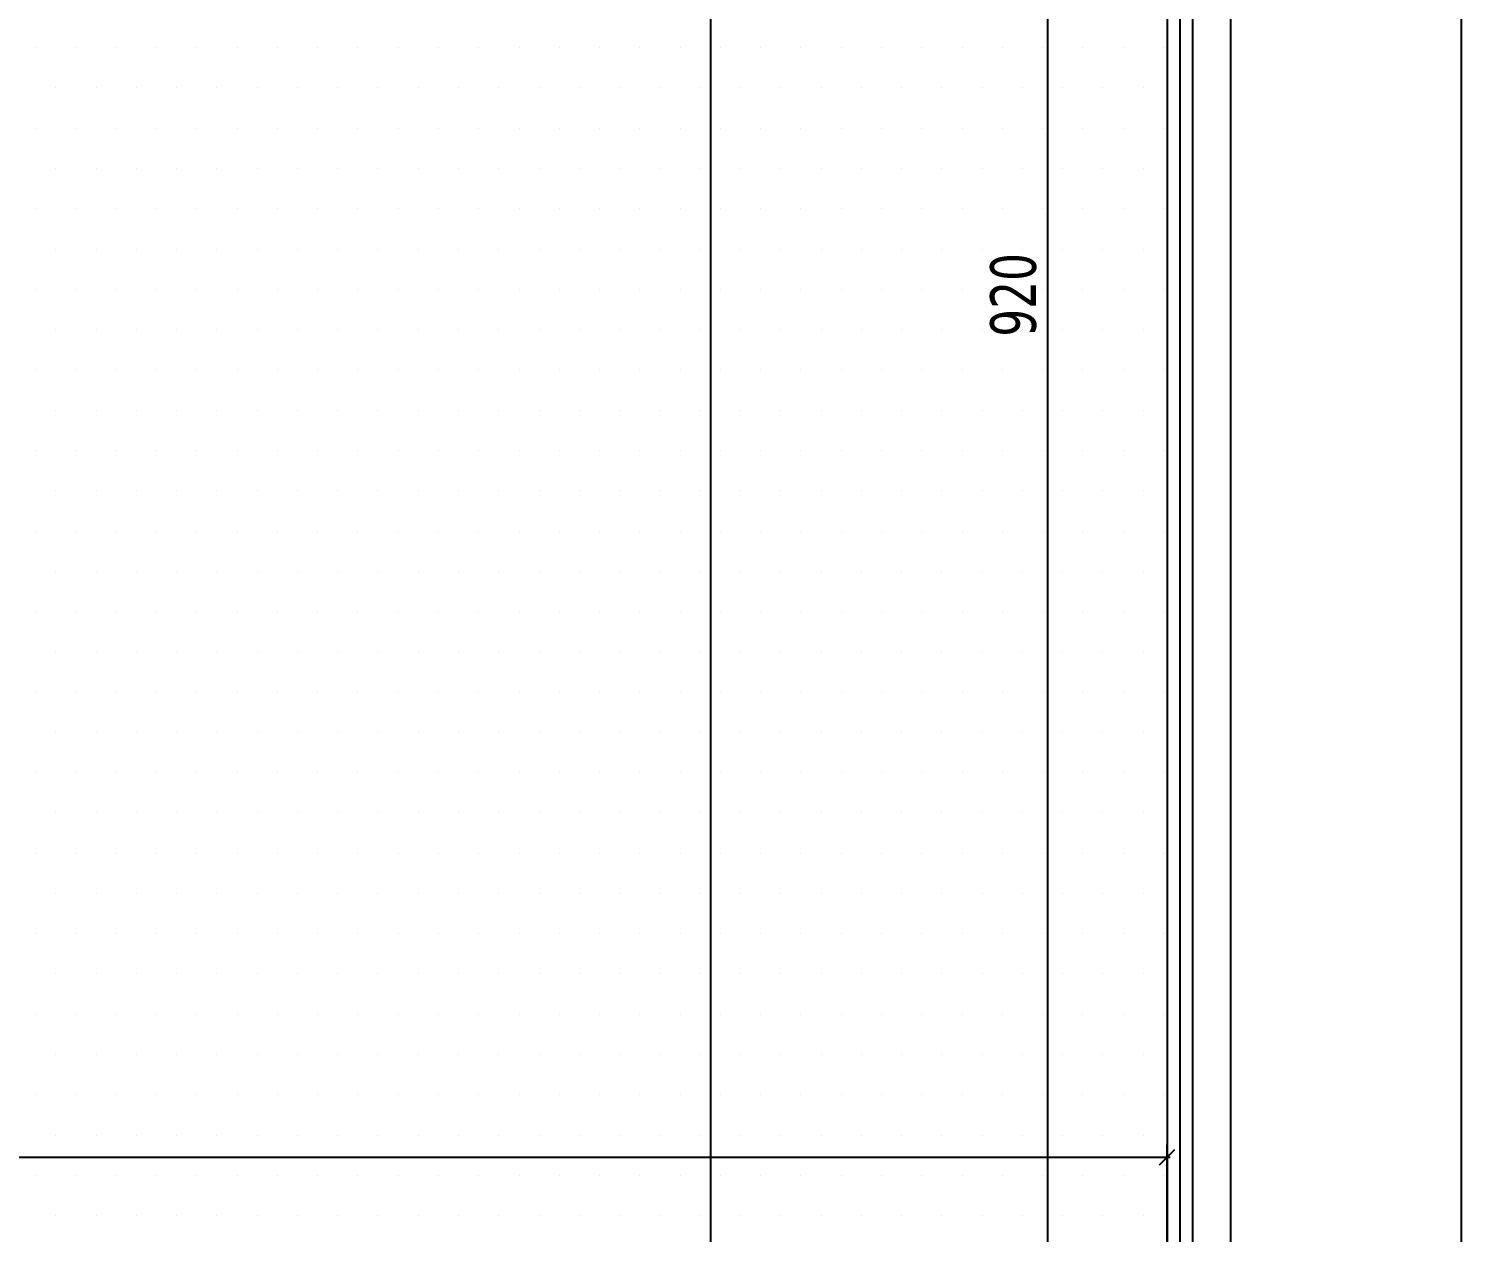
# Model space of a CAD drawing. Header units: millimetres. Extents: x 43168.9 to 43194.6, y -25545.1 to -25543.4.
# Drawn here: x 43175.4511 to 43175.5641, y -25544.4468 to -25544.3519 of the extents above; entities that cross this region are included whole.
import ezdxf

# ---------------------------------------------------------------- set-up
doc = ezdxf.new("R2010")
doc.units = ezdxf.units.MM
doc.header["$LTSCALE"] = 200
doc.linetypes.add('DASHDOT2', pattern=[0.5, 0.25, -0.125, 0, -0.125])
for name, color, linetype in [('aks_sgh', 5, 'DASHDOT2'), ('cam_sgh', 1, 'Continuous'), ('gor-4_sgh', 17, 'Continuous'), ('olcudis_sgh', 185, 'Continuous'), ('olcuic_sgh', 183, 'Continuous'), ('tarama-zemin_sgh', 197, 'Continuous')]:
    doc.layers.add(name, color=color, linetype=linetype)
doc.styles.add('dim', font='VERDANA.TTF', dxfattribs={"width": 0.7})

msp = doc.modelspace()

# ---------------------------------------------------------------- linework, layer by layer
at = {"color": 0, "linetype": 'ByBlock', "lineweight": -2}
msp.add_line((43175.54028, -25544.44149), (43175.54148, -25544.44029), dxfattribs=at)
at = {"layer": 'aks_sgh'}
for p, q in [((43175.50488, -25543.74092), (43175.50488, -25544.60992)), ((43175.54288, -25543.74092), (43175.54288, -25544.60992))]:
    msp.add_line(p, q, dxfattribs=at)
at = {"layer": 'cam_sgh'}
for p, q in [((43175.54088, -25544.28092), (43175.54088, -25544.46492)), ((43175.54188, -25544.34992), (43175.54188, -25544.46492))]:
    msp.add_line(p, q, dxfattribs=at)
at = {"layer": 'gor-4_sgh'}
msp.add_line((43175.54588, -25544.34992), (43175.54588, -25544.46492), dxfattribs=at)
at = {"layer": 'olcudis_sgh'}
for p, q in [((43175.54088, -25544.45289), (43175.54088, -25544.43989)), ((43175.27063, -25544.44089), (43175.54113, -25544.44089))]:
    msp.add_line(p, q, dxfattribs=at)
at = {"layer": 'olcuic_sgh'}
for p, q in [((43175.56407, -25543.87067), (43175.56407, -25544.54617)), ((43175.53144, -25544.28067), (43175.53144, -25544.46517))]:
    msp.add_line(p, q, dxfattribs=at)
at = {"layer": 'tarama-zemin_sgh'}
for p, q in [((43175.45169, -25544.35343), (43175.45169, -25544.35343)), ((43175.45486, -25544.35343), (43175.45486, -25544.35343)), ((43175.45804, -25544.35343), (43175.45804, -25544.35343)), ((43175.46121, -25544.35343), (43175.46121, -25544.35343)), ((43175.46439, -25544.35343), (43175.46439, -25544.35343)), ((43175.46756, -25544.35343), (43175.46756, -25544.35343)), ((43175.47074, -25544.35343), (43175.47074, -25544.35343)), ((43175.47391, -25544.35343), (43175.47391, -25544.35343)), ((43175.47709, -25544.35343), (43175.47709, -25544.35343)), ((43175.48026, -25544.35343), (43175.48026, -25544.35343)), ((43175.48344, -25544.35343), (43175.48344, -25544.35343)), ((43175.48661, -25544.35343), (43175.48661, -25544.35343)), ((43175.48979, -25544.35343), (43175.48979, -25544.35343)), ((43175.49296, -25544.35343), (43175.49296, -25544.35343)), ((43175.49614, -25544.35343), (43175.49614, -25544.35343)), ((43175.49931, -25544.35343), (43175.49931, -25544.35343)), ((43175.50249, -25544.35343), (43175.50249, -25544.35343)), ((43175.50566, -25544.35343), (43175.50566, -25544.35343)), ((43175.50884, -25544.35343), (43175.50884, -25544.35343)), ((43175.51201, -25544.35343), (43175.51201, -25544.35343)), ((43175.51519, -25544.35343), (43175.51519, -25544.35343)), ((43175.51836, -25544.35343), (43175.51836, -25544.35343)), ((43175.52154, -25544.35343), (43175.52154, -25544.35343)), ((43175.52471, -25544.35343), (43175.52471, -25544.35343)), ((43175.52789, -25544.35343), (43175.52789, -25544.35343)), ((43175.53106, -25544.35343), (43175.53106, -25544.35343)), ((43175.53424, -25544.35343), (43175.53424, -25544.35343)), ((43175.53741, -25544.35343), (43175.53741, -25544.35343)), ((43175.54059, -25544.35343), (43175.54059, -25544.35343)), ((43175.45327, -25544.3566), (43175.45327, -25544.3566)), ((43175.45645, -25544.3566), (43175.45645, -25544.3566)), ((43175.45962, -25544.3566), (43175.45962, -25544.3566)), ((43175.4628, -25544.3566), (43175.4628, -25544.3566)), ((43175.46597, -25544.3566), (43175.46597, -25544.3566)), ((43175.46915, -25544.3566), (43175.46915, -25544.3566)), ((43175.47232, -25544.3566), (43175.47232, -25544.3566)), ((43175.4755, -25544.3566), (43175.4755, -25544.3566)), ((43175.47867, -25544.3566), (43175.47867, -25544.3566)), ((43175.48185, -25544.3566), (43175.48185, -25544.3566)), ((43175.48502, -25544.3566), (43175.48502, -25544.3566)), ((43175.4882, -25544.3566), (43175.4882, -25544.3566)), ((43175.49137, -25544.3566), (43175.49137, -25544.3566)), ((43175.49455, -25544.3566), (43175.49455, -25544.3566)), ((43175.49772, -25544.3566), (43175.49772, -25544.3566)), ((43175.5009, -25544.3566), (43175.5009, -25544.3566)), ((43175.50407, -25544.3566), (43175.50407, -25544.3566)), ((43175.50725, -25544.3566), (43175.50725, -25544.3566)), ((43175.51042, -25544.3566), (43175.51042, -25544.3566)), ((43175.5136, -25544.3566), (43175.5136, -25544.3566)), ((43175.51677, -25544.3566), (43175.51677, -25544.3566)), ((43175.51995, -25544.3566), (43175.51995, -25544.3566)), ((43175.52312, -25544.3566), (43175.52312, -25544.3566)), ((43175.5263, -25544.3566), (43175.5263, -25544.3566)), ((43175.52947, -25544.3566), (43175.52947, -25544.3566)), ((43175.53265, -25544.3566), (43175.53265, -25544.3566)), ((43175.53582, -25544.3566), (43175.53582, -25544.3566)), ((43175.539, -25544.3566), (43175.539, -25544.3566)), ((43175.45169, -25544.35978), (43175.45169, -25544.35978)), ((43175.45486, -25544.35978), (43175.45486, -25544.35978)), ((43175.45804, -25544.35978), (43175.45804, -25544.35978)), ((43175.46121, -25544.35978), (43175.46121, -25544.35978)), ((43175.46439, -25544.35978), (43175.46439, -25544.35978)), ((43175.46756, -25544.35978), (43175.46756, -25544.35978)), ((43175.47074, -25544.35978), (43175.47074, -25544.35978)), ((43175.47391, -25544.35978), (43175.47391, -25544.35978)), ((43175.47709, -25544.35978), (43175.47709, -25544.35978)), ((43175.48026, -25544.35978), (43175.48026, -25544.35978)), ((43175.48344, -25544.35978), (43175.48344, -25544.35978)), ((43175.48661, -25544.35978), (43175.48661, -25544.35978)), ((43175.48979, -25544.35978), (43175.48979, -25544.35978)), ((43175.49296, -25544.35978), (43175.49296, -25544.35978)), ((43175.49614, -25544.35978), (43175.49614, -25544.35978)), ((43175.49931, -25544.35978), (43175.49931, -25544.35978)), ((43175.50249, -25544.35978), (43175.50249, -25544.35978)), ((43175.50566, -25544.35978), (43175.50566, -25544.35978)), ((43175.50884, -25544.35978), (43175.50884, -25544.35978)), ((43175.51201, -25544.35978), (43175.51201, -25544.35978)), ((43175.51519, -25544.35978), (43175.51519, -25544.35978)), ((43175.51836, -25544.35978), (43175.51836, -25544.35978)), ((43175.52154, -25544.35978), (43175.52154, -25544.35978)), ((43175.52471, -25544.35978), (43175.52471, -25544.35978)), ((43175.52789, -25544.35978), (43175.52789, -25544.35978)), ((43175.53106, -25544.35978), (43175.53106, -25544.35978)), ((43175.53424, -25544.35978), (43175.53424, -25544.35978)), ((43175.53741, -25544.35978), (43175.53741, -25544.35978)), ((43175.54059, -25544.35978), (43175.54059, -25544.35978)), ((43175.45327, -25544.36295), (43175.45327, -25544.36295)), ((43175.45645, -25544.36295), (43175.45645, -25544.36295)), ((43175.45962, -25544.36295), (43175.45962, -25544.36295)), ((43175.4628, -25544.36295), (43175.4628, -25544.36295)), ((43175.46597, -25544.36295), (43175.46597, -25544.36295)), ((43175.46915, -25544.36295), (43175.46915, -25544.36295)), ((43175.47232, -25544.36295), (43175.47232, -25544.36295)), ((43175.4755, -25544.36295), (43175.4755, -25544.36295)), ((43175.47867, -25544.36295), (43175.47867, -25544.36295)), ((43175.48185, -25544.36295), (43175.48185, -25544.36295)), ((43175.48502, -25544.36295), (43175.48502, -25544.36295)), ((43175.4882, -25544.36295), (43175.4882, -25544.36295)), ((43175.49137, -25544.36295), (43175.49137, -25544.36295)), ((43175.49455, -25544.36295), (43175.49455, -25544.36295)), ((43175.49772, -25544.36295), (43175.49772, -25544.36295)), ((43175.5009, -25544.36295), (43175.5009, -25544.36295)), ((43175.50407, -25544.36295), (43175.50407, -25544.36295)), ((43175.50725, -25544.36295), (43175.50725, -25544.36295)), ((43175.51042, -25544.36295), (43175.51042, -25544.36295)), ((43175.5136, -25544.36295), (43175.5136, -25544.36295)), ((43175.51677, -25544.36295), (43175.51677, -25544.36295)), ((43175.51995, -25544.36295), (43175.51995, -25544.36295)), ((43175.52312, -25544.36295), (43175.52312, -25544.36295)), ((43175.5263, -25544.36295), (43175.5263, -25544.36295)), ((43175.52947, -25544.36295), (43175.52947, -25544.36295)), ((43175.53265, -25544.36295), (43175.53265, -25544.36295)), ((43175.53582, -25544.36295), (43175.53582, -25544.36295)), ((43175.539, -25544.36295), (43175.539, -25544.36295)), ((43175.45169, -25544.36613), (43175.45169, -25544.36613)), ((43175.45486, -25544.36613), (43175.45486, -25544.36613)), ((43175.45804, -25544.36613), (43175.45804, -25544.36613)), ((43175.46121, -25544.36613), (43175.46121, -25544.36613)), ((43175.46439, -25544.36613), (43175.46439, -25544.36613)), ((43175.46756, -25544.36613), (43175.46756, -25544.36613)), ((43175.47074, -25544.36613), (43175.47074, -25544.36613)), ((43175.47391, -25544.36613), (43175.47391, -25544.36613)), ((43175.47709, -25544.36613), (43175.47709, -25544.36613)), ((43175.48026, -25544.36613), (43175.48026, -25544.36613)), ((43175.48344, -25544.36613), (43175.48344, -25544.36613)), ((43175.48661, -25544.36613), (43175.48661, -25544.36613)), ((43175.48979, -25544.36613), (43175.48979, -25544.36613)), ((43175.49296, -25544.36613), (43175.49296, -25544.36613)), ((43175.49614, -25544.36613), (43175.49614, -25544.36613)), ((43175.49931, -25544.36613), (43175.49931, -25544.36613)), ((43175.50249, -25544.36613), (43175.50249, -25544.36613)), ((43175.50566, -25544.36613), (43175.50566, -25544.36613)), ((43175.50884, -25544.36613), (43175.50884, -25544.36613)), ((43175.51201, -25544.36613), (43175.51201, -25544.36613)), ((43175.51519, -25544.36613), (43175.51519, -25544.36613)), ((43175.51836, -25544.36613), (43175.51836, -25544.36613)), ((43175.52154, -25544.36613), (43175.52154, -25544.36613)), ((43175.52471, -25544.36613), (43175.52471, -25544.36613)), ((43175.52789, -25544.36613), (43175.52789, -25544.36613)), ((43175.53106, -25544.36613), (43175.53106, -25544.36613)), ((43175.53424, -25544.36613), (43175.53424, -25544.36613)), ((43175.53741, -25544.36613), (43175.53741, -25544.36613)), ((43175.54059, -25544.36613), (43175.54059, -25544.36613)), ((43175.45327, -25544.3693), (43175.45327, -25544.3693)), ((43175.45645, -25544.3693), (43175.45645, -25544.3693)), ((43175.45962, -25544.3693), (43175.45962, -25544.3693)), ((43175.4628, -25544.3693), (43175.4628, -25544.3693)), ((43175.46597, -25544.3693), (43175.46597, -25544.3693)), ((43175.46915, -25544.3693), (43175.46915, -25544.3693)), ((43175.47232, -25544.3693), (43175.47232, -25544.3693)), ((43175.4755, -25544.3693), (43175.4755, -25544.3693)), ((43175.47867, -25544.3693), (43175.47867, -25544.3693)), ((43175.48185, -25544.3693), (43175.48185, -25544.3693)), ((43175.48502, -25544.3693), (43175.48502, -25544.3693)), ((43175.4882, -25544.3693), (43175.4882, -25544.3693)), ((43175.49137, -25544.3693), (43175.49137, -25544.3693)), ((43175.49455, -25544.3693), (43175.49455, -25544.3693)), ((43175.49772, -25544.3693), (43175.49772, -25544.3693)), ((43175.5009, -25544.3693), (43175.5009, -25544.3693)), ((43175.50407, -25544.3693), (43175.50407, -25544.3693)), ((43175.50725, -25544.3693), (43175.50725, -25544.3693)), ((43175.51042, -25544.3693), (43175.51042, -25544.3693)), ((43175.5136, -25544.3693), (43175.5136, -25544.3693)), ((43175.51677, -25544.3693), (43175.51677, -25544.3693)), ((43175.51995, -25544.3693), (43175.51995, -25544.3693)), ((43175.52312, -25544.3693), (43175.52312, -25544.3693)), ((43175.5263, -25544.3693), (43175.5263, -25544.3693)), ((43175.52947, -25544.3693), (43175.52947, -25544.3693)), ((43175.53265, -25544.3693), (43175.53265, -25544.3693)), ((43175.53582, -25544.3693), (43175.53582, -25544.3693)), ((43175.539, -25544.3693), (43175.539, -25544.3693)), ((43175.45169, -25544.37248), (43175.45169, -25544.37248)), ((43175.45486, -25544.37248), (43175.45486, -25544.37248)), ((43175.45804, -25544.37248), (43175.45804, -25544.37248)), ((43175.46121, -25544.37248), (43175.46121, -25544.37248)), ((43175.46439, -25544.37248), (43175.46439, -25544.37248)), ((43175.46756, -25544.37248), (43175.46756, -25544.37248)), ((43175.47074, -25544.37248), (43175.47074, -25544.37248)), ((43175.47391, -25544.37248), (43175.47391, -25544.37248)), ((43175.47709, -25544.37248), (43175.47709, -25544.37248)), ((43175.48026, -25544.37248), (43175.48026, -25544.37248)), ((43175.48344, -25544.37248), (43175.48344, -25544.37248)), ((43175.48661, -25544.37248), (43175.48661, -25544.37248)), ((43175.48979, -25544.37248), (43175.48979, -25544.37248)), ((43175.49296, -25544.37248), (43175.49296, -25544.37248)), ((43175.49614, -25544.37248), (43175.49614, -25544.37248)), ((43175.49931, -25544.37248), (43175.49931, -25544.37248)), ((43175.50249, -25544.37248), (43175.50249, -25544.37248)), ((43175.50566, -25544.37248), (43175.50566, -25544.37248)), ((43175.50884, -25544.37248), (43175.50884, -25544.37248)), ((43175.51201, -25544.37248), (43175.51201, -25544.37248)), ((43175.51519, -25544.37248), (43175.51519, -25544.37248)), ((43175.51836, -25544.37248), (43175.51836, -25544.37248)), ((43175.52154, -25544.37248), (43175.52154, -25544.37248)), ((43175.52471, -25544.37248), (43175.52471, -25544.37248)), ((43175.52789, -25544.37248), (43175.52789, -25544.37248)), ((43175.53106, -25544.37248), (43175.53106, -25544.37248)), ((43175.53424, -25544.37248), (43175.53424, -25544.37248)), ((43175.53741, -25544.37248), (43175.53741, -25544.37248)), ((43175.54059, -25544.37248), (43175.54059, -25544.37248)), ((43175.45327, -25544.37565), (43175.45327, -25544.37565)), ((43175.45645, -25544.37565), (43175.45645, -25544.37565)), ((43175.45962, -25544.37565), (43175.45962, -25544.37565)), ((43175.4628, -25544.37565), (43175.4628, -25544.37565)), ((43175.46597, -25544.37565), (43175.46597, -25544.37565)), ((43175.46915, -25544.37565), (43175.46915, -25544.37565)), ((43175.47232, -25544.37565), (43175.47232, -25544.37565)), ((43175.4755, -25544.37565), (43175.4755, -25544.37565)), ((43175.47867, -25544.37565), (43175.47867, -25544.37565)), ((43175.48185, -25544.37565), (43175.48185, -25544.37565)), ((43175.48502, -25544.37565), (43175.48502, -25544.37565)), ((43175.4882, -25544.37565), (43175.4882, -25544.37565)), ((43175.49137, -25544.37565), (43175.49137, -25544.37565)), ((43175.49455, -25544.37565), (43175.49455, -25544.37565)), ((43175.49772, -25544.37565), (43175.49772, -25544.37565)), ((43175.5009, -25544.37565), (43175.5009, -25544.37565)), ((43175.50407, -25544.37565), (43175.50407, -25544.37565)), ((43175.50725, -25544.37565), (43175.50725, -25544.37565)), ((43175.51042, -25544.37565), (43175.51042, -25544.37565)), ((43175.5136, -25544.37565), (43175.5136, -25544.37565)), ((43175.51677, -25544.37565), (43175.51677, -25544.37565)), ((43175.51995, -25544.37565), (43175.51995, -25544.37565)), ((43175.52312, -25544.37565), (43175.52312, -25544.37565)), ((43175.5263, -25544.37565), (43175.5263, -25544.37565)), ((43175.52947, -25544.37565), (43175.52947, -25544.37565)), ((43175.53265, -25544.37565), (43175.53265, -25544.37565)), ((43175.53582, -25544.37565), (43175.53582, -25544.37565)), ((43175.539, -25544.37565), (43175.539, -25544.37565)), ((43175.45169, -25544.37883), (43175.45169, -25544.37883)), ((43175.45486, -25544.37883), (43175.45486, -25544.37883)), ((43175.45804, -25544.37883), (43175.45804, -25544.37883)), ((43175.46121, -25544.37883), (43175.46121, -25544.37883)), ((43175.46439, -25544.37883), (43175.46439, -25544.37883)), ((43175.46756, -25544.37883), (43175.46756, -25544.37883)), ((43175.47074, -25544.37883), (43175.47074, -25544.37883)), ((43175.47391, -25544.37883), (43175.47391, -25544.37883)), ((43175.47709, -25544.37883), (43175.47709, -25544.37883)), ((43175.48026, -25544.37883), (43175.48026, -25544.37883)), ((43175.48344, -25544.37883), (43175.48344, -25544.37883)), ((43175.48661, -25544.37883), (43175.48661, -25544.37883)), ((43175.48979, -25544.37883), (43175.48979, -25544.37883)), ((43175.49296, -25544.37883), (43175.49296, -25544.37883)), ((43175.49614, -25544.37883), (43175.49614, -25544.37883)), ((43175.49931, -25544.37883), (43175.49931, -25544.37883)), ((43175.50249, -25544.37883), (43175.50249, -25544.37883)), ((43175.50566, -25544.37883), (43175.50566, -25544.37883)), ((43175.50884, -25544.37883), (43175.50884, -25544.37883)), ((43175.51201, -25544.37883), (43175.51201, -25544.37883)), ((43175.51519, -25544.37883), (43175.51519, -25544.37883)), ((43175.51836, -25544.37883), (43175.51836, -25544.37883)), ((43175.52154, -25544.37883), (43175.52154, -25544.37883)), ((43175.52471, -25544.37883), (43175.52471, -25544.37883)), ((43175.52789, -25544.37883), (43175.52789, -25544.37883)), ((43175.53106, -25544.37883), (43175.53106, -25544.37883)), ((43175.53424, -25544.37883), (43175.53424, -25544.37883)), ((43175.53741, -25544.37883), (43175.53741, -25544.37883)), ((43175.54059, -25544.37883), (43175.54059, -25544.37883)), ((43175.45327, -25544.382), (43175.45327, -25544.382)), ((43175.45645, -25544.382), (43175.45645, -25544.382)), ((43175.45962, -25544.382), (43175.45962, -25544.382)), ((43175.4628, -25544.382), (43175.4628, -25544.382)), ((43175.46597, -25544.382), (43175.46597, -25544.382)), ((43175.46915, -25544.382), (43175.46915, -25544.382)), ((43175.47232, -25544.382), (43175.47232, -25544.382)), ((43175.4755, -25544.382), (43175.4755, -25544.382)), ((43175.47867, -25544.382), (43175.47867, -25544.382)), ((43175.48185, -25544.382), (43175.48185, -25544.382)), ((43175.48502, -25544.382), (43175.48502, -25544.382)), ((43175.4882, -25544.382), (43175.4882, -25544.382)), ((43175.49137, -25544.382), (43175.49137, -25544.382)), ((43175.49455, -25544.382), (43175.49455, -25544.382)), ((43175.49772, -25544.382), (43175.49772, -25544.382)), ((43175.5009, -25544.382), (43175.5009, -25544.382)), ((43175.50407, -25544.382), (43175.50407, -25544.382)), ((43175.50725, -25544.382), (43175.50725, -25544.382)), ((43175.51042, -25544.382), (43175.51042, -25544.382)), ((43175.5136, -25544.382), (43175.5136, -25544.382)), ((43175.51677, -25544.382), (43175.51677, -25544.382)), ((43175.51995, -25544.382), (43175.51995, -25544.382)), ((43175.52312, -25544.382), (43175.52312, -25544.382)), ((43175.5263, -25544.382), (43175.5263, -25544.382)), ((43175.52947, -25544.382), (43175.52947, -25544.382)), ((43175.53265, -25544.382), (43175.53265, -25544.382)), ((43175.53582, -25544.382), (43175.53582, -25544.382)), ((43175.539, -25544.382), (43175.539, -25544.382)), ((43175.45169, -25544.38518), (43175.45169, -25544.38518)), ((43175.45486, -25544.38518), (43175.45486, -25544.38518)), ((43175.45804, -25544.38518), (43175.45804, -25544.38518)), ((43175.46121, -25544.38518), (43175.46121, -25544.38518)), ((43175.46439, -25544.38518), (43175.46439, -25544.38518)), ((43175.46756, -25544.38518), (43175.46756, -25544.38518)), ((43175.47074, -25544.38518), (43175.47074, -25544.38518)), ((43175.47391, -25544.38518), (43175.47391, -25544.38518)), ((43175.47709, -25544.38518), (43175.47709, -25544.38518)), ((43175.48026, -25544.38518), (43175.48026, -25544.38518)), ((43175.48344, -25544.38518), (43175.48344, -25544.38518)), ((43175.48661, -25544.38518), (43175.48661, -25544.38518)), ((43175.48979, -25544.38518), (43175.48979, -25544.38518)), ((43175.49296, -25544.38518), (43175.49296, -25544.38518)), ((43175.49614, -25544.38518), (43175.49614, -25544.38518)), ((43175.49931, -25544.38518), (43175.49931, -25544.38518)), ((43175.50249, -25544.38518), (43175.50249, -25544.38518)), ((43175.50566, -25544.38518), (43175.50566, -25544.38518)), ((43175.50884, -25544.38518), (43175.50884, -25544.38518)), ((43175.51201, -25544.38518), (43175.51201, -25544.38518)), ((43175.51519, -25544.38518), (43175.51519, -25544.38518)), ((43175.51836, -25544.38518), (43175.51836, -25544.38518)), ((43175.52154, -25544.38518), (43175.52154, -25544.38518)), ((43175.52471, -25544.38518), (43175.52471, -25544.38518)), ((43175.52789, -25544.38518), (43175.52789, -25544.38518)), ((43175.53106, -25544.38518), (43175.53106, -25544.38518)), ((43175.53424, -25544.38518), (43175.53424, -25544.38518)), ((43175.53741, -25544.38518), (43175.53741, -25544.38518)), ((43175.54059, -25544.38518), (43175.54059, -25544.38518)), ((43175.45327, -25544.38835), (43175.45327, -25544.38835)), ((43175.45645, -25544.38835), (43175.45645, -25544.38835)), ((43175.45962, -25544.38835), (43175.45962, -25544.38835)), ((43175.4628, -25544.38835), (43175.4628, -25544.38835)), ((43175.46597, -25544.38835), (43175.46597, -25544.38835)), ((43175.46915, -25544.38835), (43175.46915, -25544.38835)), ((43175.47232, -25544.38835), (43175.47232, -25544.38835)), ((43175.4755, -25544.38835), (43175.4755, -25544.38835)), ((43175.47867, -25544.38835), (43175.47867, -25544.38835)), ((43175.48185, -25544.38835), (43175.48185, -25544.38835)), ((43175.48502, -25544.38835), (43175.48502, -25544.38835)), ((43175.4882, -25544.38835), (43175.4882, -25544.38835)), ((43175.49137, -25544.38835), (43175.49137, -25544.38835)), ((43175.49455, -25544.38835), (43175.49455, -25544.38835)), ((43175.49772, -25544.38835), (43175.49772, -25544.38835)), ((43175.5009, -25544.38835), (43175.5009, -25544.38835)), ((43175.50407, -25544.38835), (43175.50407, -25544.38835)), ((43175.50725, -25544.38835), (43175.50725, -25544.38835)), ((43175.51042, -25544.38835), (43175.51042, -25544.38835)), ((43175.5136, -25544.38835), (43175.5136, -25544.38835)), ((43175.51677, -25544.38835), (43175.51677, -25544.38835)), ((43175.51995, -25544.38835), (43175.51995, -25544.38835)), ((43175.52312, -25544.38835), (43175.52312, -25544.38835)), ((43175.5263, -25544.38835), (43175.5263, -25544.38835)), ((43175.52947, -25544.38835), (43175.52947, -25544.38835)), ((43175.53265, -25544.38835), (43175.53265, -25544.38835)), ((43175.53582, -25544.38835), (43175.53582, -25544.38835)), ((43175.539, -25544.38835), (43175.539, -25544.38835)), ((43175.45169, -25544.39153), (43175.45169, -25544.39153)), ((43175.45486, -25544.39153), (43175.45486, -25544.39153)), ((43175.45804, -25544.39153), (43175.45804, -25544.39153)), ((43175.46121, -25544.39153), (43175.46121, -25544.39153)), ((43175.46439, -25544.39153), (43175.46439, -25544.39153)), ((43175.46756, -25544.39153), (43175.46756, -25544.39153)), ((43175.47074, -25544.39153), (43175.47074, -25544.39153)), ((43175.47391, -25544.39153), (43175.47391, -25544.39153)), ((43175.47709, -25544.39153), (43175.47709, -25544.39153)), ((43175.48026, -25544.39153), (43175.48026, -25544.39153)), ((43175.48344, -25544.39153), (43175.48344, -25544.39153)), ((43175.48661, -25544.39153), (43175.48661, -25544.39153)), ((43175.48979, -25544.39153), (43175.48979, -25544.39153)), ((43175.49296, -25544.39153), (43175.49296, -25544.39153)), ((43175.49614, -25544.39153), (43175.49614, -25544.39153)), ((43175.49931, -25544.39153), (43175.49931, -25544.39153)), ((43175.50249, -25544.39153), (43175.50249, -25544.39153)), ((43175.50566, -25544.39153), (43175.50566, -25544.39153)), ((43175.50884, -25544.39153), (43175.50884, -25544.39153)), ((43175.51201, -25544.39153), (43175.51201, -25544.39153)), ((43175.51519, -25544.39153), (43175.51519, -25544.39153)), ((43175.51836, -25544.39153), (43175.51836, -25544.39153)), ((43175.52154, -25544.39153), (43175.52154, -25544.39153)), ((43175.52471, -25544.39153), (43175.52471, -25544.39153)), ((43175.52789, -25544.39153), (43175.52789, -25544.39153)), ((43175.53106, -25544.39153), (43175.53106, -25544.39153)), ((43175.53424, -25544.39153), (43175.53424, -25544.39153)), ((43175.53741, -25544.39153), (43175.53741, -25544.39153)), ((43175.54059, -25544.39153), (43175.54059, -25544.39153)), ((43175.45327, -25544.3947), (43175.45327, -25544.3947)), ((43175.45645, -25544.3947), (43175.45645, -25544.3947)), ((43175.45962, -25544.3947), (43175.45962, -25544.3947)), ((43175.4628, -25544.3947), (43175.4628, -25544.3947)), ((43175.46597, -25544.3947), (43175.46597, -25544.3947)), ((43175.46915, -25544.3947), (43175.46915, -25544.3947)), ((43175.47232, -25544.3947), (43175.47232, -25544.3947)), ((43175.4755, -25544.3947), (43175.4755, -25544.3947)), ((43175.47867, -25544.3947), (43175.47867, -25544.3947)), ((43175.48185, -25544.3947), (43175.48185, -25544.3947)), ((43175.48502, -25544.3947), (43175.48502, -25544.3947)), ((43175.4882, -25544.3947), (43175.4882, -25544.3947)), ((43175.49137, -25544.3947), (43175.49137, -25544.3947)), ((43175.49455, -25544.3947), (43175.49455, -25544.3947)), ((43175.49772, -25544.3947), (43175.49772, -25544.3947)), ((43175.5009, -25544.3947), (43175.5009, -25544.3947)), ((43175.50407, -25544.3947), (43175.50407, -25544.3947)), ((43175.50725, -25544.3947), (43175.50725, -25544.3947)), ((43175.51042, -25544.3947), (43175.51042, -25544.3947)), ((43175.5136, -25544.3947), (43175.5136, -25544.3947)), ((43175.51677, -25544.3947), (43175.51677, -25544.3947)), ((43175.51995, -25544.3947), (43175.51995, -25544.3947)), ((43175.52312, -25544.3947), (43175.52312, -25544.3947)), ((43175.5263, -25544.3947), (43175.5263, -25544.3947)), ((43175.52947, -25544.3947), (43175.52947, -25544.3947)), ((43175.53265, -25544.3947), (43175.53265, -25544.3947)), ((43175.53582, -25544.3947), (43175.53582, -25544.3947)), ((43175.539, -25544.3947), (43175.539, -25544.3947)), ((43175.45169, -25544.39788), (43175.45169, -25544.39788)), ((43175.45486, -25544.39788), (43175.45486, -25544.39788)), ((43175.45804, -25544.39788), (43175.45804, -25544.39788)), ((43175.46121, -25544.39788), (43175.46121, -25544.39788)), ((43175.46439, -25544.39788), (43175.46439, -25544.39788)), ((43175.46756, -25544.39788), (43175.46756, -25544.39788)), ((43175.47074, -25544.39788), (43175.47074, -25544.39788)), ((43175.47391, -25544.39788), (43175.47391, -25544.39788)), ((43175.47709, -25544.39788), (43175.47709, -25544.39788)), ((43175.48026, -25544.39788), (43175.48026, -25544.39788)), ((43175.48344, -25544.39788), (43175.48344, -25544.39788)), ((43175.48661, -25544.39788), (43175.48661, -25544.39788)), ((43175.48979, -25544.39788), (43175.48979, -25544.39788)), ((43175.49296, -25544.39788), (43175.49296, -25544.39788)), ((43175.49614, -25544.39788), (43175.49614, -25544.39788)), ((43175.49931, -25544.39788), (43175.49931, -25544.39788)), ((43175.50249, -25544.39788), (43175.50249, -25544.39788)), ((43175.50566, -25544.39788), (43175.50566, -25544.39788)), ((43175.50884, -25544.39788), (43175.50884, -25544.39788)), ((43175.51201, -25544.39788), (43175.51201, -25544.39788)), ((43175.51519, -25544.39788), (43175.51519, -25544.39788)), ((43175.51836, -25544.39788), (43175.51836, -25544.39788)), ((43175.52154, -25544.39788), (43175.52154, -25544.39788)), ((43175.52471, -25544.39788), (43175.52471, -25544.39788)), ((43175.52789, -25544.39788), (43175.52789, -25544.39788)), ((43175.53106, -25544.39788), (43175.53106, -25544.39788)), ((43175.53424, -25544.39788), (43175.53424, -25544.39788)), ((43175.53741, -25544.39788), (43175.53741, -25544.39788)), ((43175.54059, -25544.39788), (43175.54059, -25544.39788)), ((43175.45327, -25544.40105), (43175.45327, -25544.40105)), ((43175.45645, -25544.40105), (43175.45645, -25544.40105)), ((43175.45962, -25544.40105), (43175.45962, -25544.40105)), ((43175.4628, -25544.40105), (43175.4628, -25544.40105)), ((43175.46597, -25544.40105), (43175.46597, -25544.40105)), ((43175.46915, -25544.40105), (43175.46915, -25544.40105)), ((43175.47232, -25544.40105), (43175.47232, -25544.40105)), ((43175.4755, -25544.40105), (43175.4755, -25544.40105)), ((43175.47867, -25544.40105), (43175.47867, -25544.40105)), ((43175.48185, -25544.40105), (43175.48185, -25544.40105)), ((43175.48502, -25544.40105), (43175.48502, -25544.40105)), ((43175.4882, -25544.40105), (43175.4882, -25544.40105)), ((43175.49137, -25544.40105), (43175.49137, -25544.40105)), ((43175.49455, -25544.40105), (43175.49455, -25544.40105)), ((43175.49772, -25544.40105), (43175.49772, -25544.40105)), ((43175.5009, -25544.40105), (43175.5009, -25544.40105)), ((43175.50407, -25544.40105), (43175.50407, -25544.40105)), ((43175.50725, -25544.40105), (43175.50725, -25544.40105)), ((43175.51042, -25544.40105), (43175.51042, -25544.40105)), ((43175.5136, -25544.40105), (43175.5136, -25544.40105)), ((43175.51677, -25544.40105), (43175.51677, -25544.40105)), ((43175.51995, -25544.40105), (43175.51995, -25544.40105)), ((43175.52312, -25544.40105), (43175.52312, -25544.40105)), ((43175.5263, -25544.40105), (43175.5263, -25544.40105)), ((43175.52947, -25544.40105), (43175.52947, -25544.40105)), ((43175.53265, -25544.40105), (43175.53265, -25544.40105)), ((43175.53582, -25544.40105), (43175.53582, -25544.40105)), ((43175.539, -25544.40105), (43175.539, -25544.40105)), ((43175.45169, -25544.40423), (43175.45169, -25544.40423)), ((43175.45486, -25544.40423), (43175.45486, -25544.40423)), ((43175.45804, -25544.40423), (43175.45804, -25544.40423)), ((43175.46121, -25544.40423), (43175.46121, -25544.40423)), ((43175.46439, -25544.40423), (43175.46439, -25544.40423)), ((43175.46756, -25544.40423), (43175.46756, -25544.40423)), ((43175.47074, -25544.40423), (43175.47074, -25544.40423)), ((43175.47391, -25544.40423), (43175.47391, -25544.40423)), ((43175.47709, -25544.40423), (43175.47709, -25544.40423)), ((43175.48026, -25544.40423), (43175.48026, -25544.40423)), ((43175.48344, -25544.40423), (43175.48344, -25544.40423)), ((43175.48661, -25544.40423), (43175.48661, -25544.40423)), ((43175.48979, -25544.40423), (43175.48979, -25544.40423)), ((43175.49296, -25544.40423), (43175.49296, -25544.40423)), ((43175.49614, -25544.40423), (43175.49614, -25544.40423)), ((43175.49931, -25544.40423), (43175.49931, -25544.40423)), ((43175.50249, -25544.40423), (43175.50249, -25544.40423)), ((43175.50566, -25544.40423), (43175.50566, -25544.40423)), ((43175.50884, -25544.40423), (43175.50884, -25544.40423)), ((43175.51201, -25544.40423), (43175.51201, -25544.40423)), ((43175.51519, -25544.40423), (43175.51519, -25544.40423)), ((43175.51836, -25544.40423), (43175.51836, -25544.40423)), ((43175.52154, -25544.40423), (43175.52154, -25544.40423)), ((43175.52471, -25544.40423), (43175.52471, -25544.40423)), ((43175.52789, -25544.40423), (43175.52789, -25544.40423)), ((43175.53106, -25544.40423), (43175.53106, -25544.40423)), ((43175.53424, -25544.40423), (43175.53424, -25544.40423)), ((43175.53741, -25544.40423), (43175.53741, -25544.40423)), ((43175.54059, -25544.40423), (43175.54059, -25544.40423)), ((43175.45327, -25544.4074), (43175.45327, -25544.4074)), ((43175.45645, -25544.4074), (43175.45645, -25544.4074)), ((43175.45962, -25544.4074), (43175.45962, -25544.4074)), ((43175.4628, -25544.4074), (43175.4628, -25544.4074)), ((43175.46597, -25544.4074), (43175.46597, -25544.4074)), ((43175.46915, -25544.4074), (43175.46915, -25544.4074)), ((43175.47232, -25544.4074), (43175.47232, -25544.4074)), ((43175.4755, -25544.4074), (43175.4755, -25544.4074)), ((43175.47867, -25544.4074), (43175.47867, -25544.4074)), ((43175.48185, -25544.4074), (43175.48185, -25544.4074)), ((43175.48502, -25544.4074), (43175.48502, -25544.4074)), ((43175.4882, -25544.4074), (43175.4882, -25544.4074)), ((43175.49137, -25544.4074), (43175.49137, -25544.4074)), ((43175.49455, -25544.4074), (43175.49455, -25544.4074)), ((43175.49772, -25544.4074), (43175.49772, -25544.4074)), ((43175.5009, -25544.4074), (43175.5009, -25544.4074)), ((43175.50407, -25544.4074), (43175.50407, -25544.4074)), ((43175.50725, -25544.4074), (43175.50725, -25544.4074)), ((43175.51042, -25544.4074), (43175.51042, -25544.4074)), ((43175.5136, -25544.4074), (43175.5136, -25544.4074)), ((43175.51677, -25544.4074), (43175.51677, -25544.4074)), ((43175.51995, -25544.4074), (43175.51995, -25544.4074)), ((43175.52312, -25544.4074), (43175.52312, -25544.4074)), ((43175.5263, -25544.4074), (43175.5263, -25544.4074)), ((43175.52947, -25544.4074), (43175.52947, -25544.4074)), ((43175.53265, -25544.4074), (43175.53265, -25544.4074)), ((43175.53582, -25544.4074), (43175.53582, -25544.4074)), ((43175.539, -25544.4074), (43175.539, -25544.4074)), ((43175.45169, -25544.41058), (43175.45169, -25544.41058)), ((43175.45486, -25544.41058), (43175.45486, -25544.41058)), ((43175.45804, -25544.41058), (43175.45804, -25544.41058)), ((43175.46121, -25544.41058), (43175.46121, -25544.41058)), ((43175.46439, -25544.41058), (43175.46439, -25544.41058)), ((43175.46756, -25544.41058), (43175.46756, -25544.41058)), ((43175.47074, -25544.41058), (43175.47074, -25544.41058)), ((43175.47391, -25544.41058), (43175.47391, -25544.41058)), ((43175.47709, -25544.41058), (43175.47709, -25544.41058)), ((43175.48026, -25544.41058), (43175.48026, -25544.41058)), ((43175.48344, -25544.41058), (43175.48344, -25544.41058)), ((43175.48661, -25544.41058), (43175.48661, -25544.41058)), ((43175.48979, -25544.41058), (43175.48979, -25544.41058)), ((43175.49296, -25544.41058), (43175.49296, -25544.41058)), ((43175.49614, -25544.41058), (43175.49614, -25544.41058)), ((43175.49931, -25544.41058), (43175.49931, -25544.41058)), ((43175.50249, -25544.41058), (43175.50249, -25544.41058)), ((43175.50566, -25544.41058), (43175.50566, -25544.41058)), ((43175.50884, -25544.41058), (43175.50884, -25544.41058)), ((43175.51201, -25544.41058), (43175.51201, -25544.41058)), ((43175.51519, -25544.41058), (43175.51519, -25544.41058)), ((43175.51836, -25544.41058), (43175.51836, -25544.41058)), ((43175.52154, -25544.41058), (43175.52154, -25544.41058)), ((43175.52471, -25544.41058), (43175.52471, -25544.41058)), ((43175.52789, -25544.41058), (43175.52789, -25544.41058)), ((43175.53106, -25544.41058), (43175.53106, -25544.41058)), ((43175.53424, -25544.41058), (43175.53424, -25544.41058)), ((43175.53741, -25544.41058), (43175.53741, -25544.41058)), ((43175.54059, -25544.41058), (43175.54059, -25544.41058)), ((43175.45327, -25544.41375), (43175.45327, -25544.41375)), ((43175.45645, -25544.41375), (43175.45645, -25544.41375)), ((43175.45962, -25544.41375), (43175.45962, -25544.41375)), ((43175.4628, -25544.41375), (43175.4628, -25544.41375)), ((43175.46597, -25544.41375), (43175.46597, -25544.41375)), ((43175.46915, -25544.41375), (43175.46915, -25544.41375)), ((43175.47232, -25544.41375), (43175.47232, -25544.41375)), ((43175.4755, -25544.41375), (43175.4755, -25544.41375)), ((43175.47867, -25544.41375), (43175.47867, -25544.41375)), ((43175.48185, -25544.41375), (43175.48185, -25544.41375)), ((43175.48502, -25544.41375), (43175.48502, -25544.41375)), ((43175.4882, -25544.41375), (43175.4882, -25544.41375)), ((43175.49137, -25544.41375), (43175.49137, -25544.41375)), ((43175.49455, -25544.41375), (43175.49455, -25544.41375)), ((43175.49772, -25544.41375), (43175.49772, -25544.41375)), ((43175.5009, -25544.41375), (43175.5009, -25544.41375)), ((43175.50407, -25544.41375), (43175.50407, -25544.41375)), ((43175.50725, -25544.41375), (43175.50725, -25544.41375)), ((43175.51042, -25544.41375), (43175.51042, -25544.41375)), ((43175.5136, -25544.41375), (43175.5136, -25544.41375)), ((43175.51677, -25544.41375), (43175.51677, -25544.41375)), ((43175.51995, -25544.41375), (43175.51995, -25544.41375)), ((43175.52312, -25544.41375), (43175.52312, -25544.41375)), ((43175.5263, -25544.41375), (43175.5263, -25544.41375)), ((43175.52947, -25544.41375), (43175.52947, -25544.41375)), ((43175.53265, -25544.41375), (43175.53265, -25544.41375)), ((43175.53582, -25544.41375), (43175.53582, -25544.41375)), ((43175.539, -25544.41375), (43175.539, -25544.41375)), ((43175.45169, -25544.41693), (43175.45169, -25544.41693)), ((43175.45486, -25544.41693), (43175.45486, -25544.41693)), ((43175.45804, -25544.41693), (43175.45804, -25544.41693)), ((43175.46121, -25544.41693), (43175.46121, -25544.41693)), ((43175.46439, -25544.41693), (43175.46439, -25544.41693)), ((43175.46756, -25544.41693), (43175.46756, -25544.41693)), ((43175.47074, -25544.41693), (43175.47074, -25544.41693)), ((43175.47391, -25544.41693), (43175.47391, -25544.41693)), ((43175.47709, -25544.41693), (43175.47709, -25544.41693)), ((43175.48026, -25544.41693), (43175.48026, -25544.41693)), ((43175.48344, -25544.41693), (43175.48344, -25544.41693)), ((43175.48661, -25544.41693), (43175.48661, -25544.41693)), ((43175.48979, -25544.41693), (43175.48979, -25544.41693)), ((43175.49296, -25544.41693), (43175.49296, -25544.41693)), ((43175.49614, -25544.41693), (43175.49614, -25544.41693)), ((43175.49931, -25544.41693), (43175.49931, -25544.41693)), ((43175.50249, -25544.41693), (43175.50249, -25544.41693)), ((43175.50566, -25544.41693), (43175.50566, -25544.41693)), ((43175.50884, -25544.41693), (43175.50884, -25544.41693)), ((43175.51201, -25544.41693), (43175.51201, -25544.41693)), ((43175.51519, -25544.41693), (43175.51519, -25544.41693)), ((43175.51836, -25544.41693), (43175.51836, -25544.41693)), ((43175.52154, -25544.41693), (43175.52154, -25544.41693)), ((43175.52471, -25544.41693), (43175.52471, -25544.41693)), ((43175.52789, -25544.41693), (43175.52789, -25544.41693)), ((43175.53106, -25544.41693), (43175.53106, -25544.41693)), ((43175.53424, -25544.41693), (43175.53424, -25544.41693)), ((43175.53741, -25544.41693), (43175.53741, -25544.41693)), ((43175.54059, -25544.41693), (43175.54059, -25544.41693)), ((43175.45327, -25544.4201), (43175.45327, -25544.4201)), ((43175.45645, -25544.4201), (43175.45645, -25544.4201)), ((43175.45962, -25544.4201), (43175.45962, -25544.4201)), ((43175.4628, -25544.4201), (43175.4628, -25544.4201)), ((43175.46597, -25544.4201), (43175.46597, -25544.4201)), ((43175.46915, -25544.4201), (43175.46915, -25544.4201)), ((43175.47232, -25544.4201), (43175.47232, -25544.4201)), ((43175.4755, -25544.4201), (43175.4755, -25544.4201)), ((43175.47867, -25544.4201), (43175.47867, -25544.4201)), ((43175.48185, -25544.4201), (43175.48185, -25544.4201)), ((43175.48502, -25544.4201), (43175.48502, -25544.4201)), ((43175.4882, -25544.4201), (43175.4882, -25544.4201)), ((43175.49137, -25544.4201), (43175.49137, -25544.4201)), ((43175.49455, -25544.4201), (43175.49455, -25544.4201)), ((43175.49772, -25544.4201), (43175.49772, -25544.4201)), ((43175.5009, -25544.4201), (43175.5009, -25544.4201)), ((43175.50407, -25544.4201), (43175.50407, -25544.4201)), ((43175.50725, -25544.4201), (43175.50725, -25544.4201)), ((43175.51042, -25544.4201), (43175.51042, -25544.4201)), ((43175.5136, -25544.4201), (43175.5136, -25544.4201)), ((43175.51677, -25544.4201), (43175.51677, -25544.4201)), ((43175.51995, -25544.4201), (43175.51995, -25544.4201)), ((43175.52312, -25544.4201), (43175.52312, -25544.4201)), ((43175.5263, -25544.4201), (43175.5263, -25544.4201)), ((43175.52947, -25544.4201), (43175.52947, -25544.4201)), ((43175.53265, -25544.4201), (43175.53265, -25544.4201)), ((43175.53582, -25544.4201), (43175.53582, -25544.4201)), ((43175.539, -25544.4201), (43175.539, -25544.4201)), ((43175.45169, -25544.42328), (43175.45169, -25544.42328)), ((43175.45486, -25544.42328), (43175.45486, -25544.42328)), ((43175.45804, -25544.42328), (43175.45804, -25544.42328)), ((43175.46121, -25544.42328), (43175.46121, -25544.42328)), ((43175.46439, -25544.42328), (43175.46439, -25544.42328)), ((43175.46756, -25544.42328), (43175.46756, -25544.42328)), ((43175.47074, -25544.42328), (43175.47074, -25544.42328)), ((43175.47391, -25544.42328), (43175.47391, -25544.42328)), ((43175.47709, -25544.42328), (43175.47709, -25544.42328)), ((43175.48026, -25544.42328), (43175.48026, -25544.42328)), ((43175.48344, -25544.42328), (43175.48344, -25544.42328)), ((43175.48661, -25544.42328), (43175.48661, -25544.42328)), ((43175.48979, -25544.42328), (43175.48979, -25544.42328)), ((43175.49296, -25544.42328), (43175.49296, -25544.42328)), ((43175.49614, -25544.42328), (43175.49614, -25544.42328)), ((43175.49931, -25544.42328), (43175.49931, -25544.42328)), ((43175.50249, -25544.42328), (43175.50249, -25544.42328)), ((43175.50566, -25544.42328), (43175.50566, -25544.42328)), ((43175.50884, -25544.42328), (43175.50884, -25544.42328)), ((43175.51201, -25544.42328), (43175.51201, -25544.42328)), ((43175.51519, -25544.42328), (43175.51519, -25544.42328)), ((43175.51836, -25544.42328), (43175.51836, -25544.42328)), ((43175.52154, -25544.42328), (43175.52154, -25544.42328)), ((43175.52471, -25544.42328), (43175.52471, -25544.42328)), ((43175.52789, -25544.42328), (43175.52789, -25544.42328)), ((43175.53106, -25544.42328), (43175.53106, -25544.42328)), ((43175.53424, -25544.42328), (43175.53424, -25544.42328)), ((43175.53741, -25544.42328), (43175.53741, -25544.42328)), ((43175.54059, -25544.42328), (43175.54059, -25544.42328)), ((43175.45327, -25544.42645), (43175.45327, -25544.42645)), ((43175.45645, -25544.42645), (43175.45645, -25544.42645)), ((43175.45962, -25544.42645), (43175.45962, -25544.42645)), ((43175.4628, -25544.42645), (43175.4628, -25544.42645)), ((43175.46597, -25544.42645), (43175.46597, -25544.42645)), ((43175.46915, -25544.42645), (43175.46915, -25544.42645)), ((43175.47232, -25544.42645), (43175.47232, -25544.42645)), ((43175.4755, -25544.42645), (43175.4755, -25544.42645)), ((43175.47867, -25544.42645), (43175.47867, -25544.42645)), ((43175.48185, -25544.42645), (43175.48185, -25544.42645)), ((43175.48502, -25544.42645), (43175.48502, -25544.42645)), ((43175.4882, -25544.42645), (43175.4882, -25544.42645)), ((43175.49137, -25544.42645), (43175.49137, -25544.42645)), ((43175.49455, -25544.42645), (43175.49455, -25544.42645)), ((43175.49772, -25544.42645), (43175.49772, -25544.42645)), ((43175.5009, -25544.42645), (43175.5009, -25544.42645)), ((43175.50407, -25544.42645), (43175.50407, -25544.42645)), ((43175.50725, -25544.42645), (43175.50725, -25544.42645)), ((43175.51042, -25544.42645), (43175.51042, -25544.42645)), ((43175.5136, -25544.42645), (43175.5136, -25544.42645)), ((43175.51677, -25544.42645), (43175.51677, -25544.42645)), ((43175.51995, -25544.42645), (43175.51995, -25544.42645)), ((43175.52312, -25544.42645), (43175.52312, -25544.42645)), ((43175.5263, -25544.42645), (43175.5263, -25544.42645)), ((43175.52947, -25544.42645), (43175.52947, -25544.42645)), ((43175.53265, -25544.42645), (43175.53265, -25544.42645)), ((43175.53582, -25544.42645), (43175.53582, -25544.42645)), ((43175.539, -25544.42645), (43175.539, -25544.42645)), ((43175.45169, -25544.42963), (43175.45169, -25544.42963)), ((43175.45486, -25544.42963), (43175.45486, -25544.42963)), ((43175.45804, -25544.42963), (43175.45804, -25544.42963)), ((43175.46121, -25544.42963), (43175.46121, -25544.42963)), ((43175.46439, -25544.42963), (43175.46439, -25544.42963)), ((43175.46756, -25544.42963), (43175.46756, -25544.42963)), ((43175.47074, -25544.42963), (43175.47074, -25544.42963)), ((43175.47391, -25544.42963), (43175.47391, -25544.42963)), ((43175.47709, -25544.42963), (43175.47709, -25544.42963)), ((43175.48026, -25544.42963), (43175.48026, -25544.42963)), ((43175.48344, -25544.42963), (43175.48344, -25544.42963)), ((43175.48661, -25544.42963), (43175.48661, -25544.42963)), ((43175.48979, -25544.42963), (43175.48979, -25544.42963)), ((43175.49296, -25544.42963), (43175.49296, -25544.42963)), ((43175.49614, -25544.42963), (43175.49614, -25544.42963)), ((43175.49931, -25544.42963), (43175.49931, -25544.42963)), ((43175.50249, -25544.42963), (43175.50249, -25544.42963)), ((43175.50566, -25544.42963), (43175.50566, -25544.42963)), ((43175.50884, -25544.42963), (43175.50884, -25544.42963)), ((43175.51201, -25544.42963), (43175.51201, -25544.42963)), ((43175.51519, -25544.42963), (43175.51519, -25544.42963)), ((43175.51836, -25544.42963), (43175.51836, -25544.42963)), ((43175.52154, -25544.42963), (43175.52154, -25544.42963)), ((43175.52471, -25544.42963), (43175.52471, -25544.42963)), ((43175.52789, -25544.42963), (43175.52789, -25544.42963)), ((43175.53106, -25544.42963), (43175.53106, -25544.42963)), ((43175.53424, -25544.42963), (43175.53424, -25544.42963)), ((43175.53741, -25544.42963), (43175.53741, -25544.42963)), ((43175.54059, -25544.42963), (43175.54059, -25544.42963)), ((43175.45327, -25544.4328), (43175.45327, -25544.4328)), ((43175.45645, -25544.4328), (43175.45645, -25544.4328)), ((43175.45962, -25544.4328), (43175.45962, -25544.4328)), ((43175.4628, -25544.4328), (43175.4628, -25544.4328)), ((43175.46597, -25544.4328), (43175.46597, -25544.4328)), ((43175.46915, -25544.4328), (43175.46915, -25544.4328)), ((43175.47232, -25544.4328), (43175.47232, -25544.4328)), ((43175.4755, -25544.4328), (43175.4755, -25544.4328)), ((43175.47867, -25544.4328), (43175.47867, -25544.4328)), ((43175.48185, -25544.4328), (43175.48185, -25544.4328)), ((43175.48502, -25544.4328), (43175.48502, -25544.4328)), ((43175.4882, -25544.4328), (43175.4882, -25544.4328)), ((43175.49137, -25544.4328), (43175.49137, -25544.4328)), ((43175.49455, -25544.4328), (43175.49455, -25544.4328)), ((43175.49772, -25544.4328), (43175.49772, -25544.4328)), ((43175.5009, -25544.4328), (43175.5009, -25544.4328)), ((43175.50407, -25544.4328), (43175.50407, -25544.4328)), ((43175.50725, -25544.4328), (43175.50725, -25544.4328)), ((43175.51042, -25544.4328), (43175.51042, -25544.4328)), ((43175.5136, -25544.4328), (43175.5136, -25544.4328)), ((43175.51677, -25544.4328), (43175.51677, -25544.4328)), ((43175.51995, -25544.4328), (43175.51995, -25544.4328)), ((43175.52312, -25544.4328), (43175.52312, -25544.4328)), ((43175.5263, -25544.4328), (43175.5263, -25544.4328)), ((43175.52947, -25544.4328), (43175.52947, -25544.4328)), ((43175.53265, -25544.4328), (43175.53265, -25544.4328)), ((43175.53582, -25544.4328), (43175.53582, -25544.4328)), ((43175.539, -25544.4328), (43175.539, -25544.4328)), ((43175.45169, -25544.43598), (43175.45169, -25544.43598)), ((43175.45486, -25544.43598), (43175.45486, -25544.43598)), ((43175.45804, -25544.43598), (43175.45804, -25544.43598)), ((43175.46121, -25544.43598), (43175.46121, -25544.43598)), ((43175.46439, -25544.43598), (43175.46439, -25544.43598)), ((43175.46756, -25544.43598), (43175.46756, -25544.43598)), ((43175.47074, -25544.43598), (43175.47074, -25544.43598)), ((43175.47391, -25544.43598), (43175.47391, -25544.43598)), ((43175.47709, -25544.43598), (43175.47709, -25544.43598)), ((43175.48026, -25544.43598), (43175.48026, -25544.43598)), ((43175.48344, -25544.43598), (43175.48344, -25544.43598)), ((43175.48661, -25544.43598), (43175.48661, -25544.43598)), ((43175.48979, -25544.43598), (43175.48979, -25544.43598)), ((43175.49296, -25544.43598), (43175.49296, -25544.43598)), ((43175.49614, -25544.43598), (43175.49614, -25544.43598)), ((43175.49931, -25544.43598), (43175.49931, -25544.43598)), ((43175.50249, -25544.43598), (43175.50249, -25544.43598)), ((43175.50566, -25544.43598), (43175.50566, -25544.43598)), ((43175.50884, -25544.43598), (43175.50884, -25544.43598)), ((43175.51201, -25544.43598), (43175.51201, -25544.43598)), ((43175.51519, -25544.43598), (43175.51519, -25544.43598)), ((43175.51836, -25544.43598), (43175.51836, -25544.43598)), ((43175.52154, -25544.43598), (43175.52154, -25544.43598)), ((43175.52471, -25544.43598), (43175.52471, -25544.43598)), ((43175.52789, -25544.43598), (43175.52789, -25544.43598)), ((43175.53106, -25544.43598), (43175.53106, -25544.43598)), ((43175.53424, -25544.43598), (43175.53424, -25544.43598)), ((43175.53741, -25544.43598), (43175.53741, -25544.43598)), ((43175.54059, -25544.43598), (43175.54059, -25544.43598)), ((43175.45327, -25544.43915), (43175.45327, -25544.43915)), ((43175.45645, -25544.43915), (43175.45645, -25544.43915)), ((43175.45962, -25544.43915), (43175.45962, -25544.43915)), ((43175.4628, -25544.43915), (43175.4628, -25544.43915)), ((43175.46597, -25544.43915), (43175.46597, -25544.43915)), ((43175.46915, -25544.43915), (43175.46915, -25544.43915)), ((43175.47232, -25544.43915), (43175.47232, -25544.43915)), ((43175.4755, -25544.43915), (43175.4755, -25544.43915)), ((43175.47867, -25544.43915), (43175.47867, -25544.43915)), ((43175.48185, -25544.43915), (43175.48185, -25544.43915)), ((43175.48502, -25544.43915), (43175.48502, -25544.43915)), ((43175.4882, -25544.43915), (43175.4882, -25544.43915)), ((43175.49137, -25544.43915), (43175.49137, -25544.43915)), ((43175.49455, -25544.43915), (43175.49455, -25544.43915)), ((43175.49772, -25544.43915), (43175.49772, -25544.43915)), ((43175.5009, -25544.43915), (43175.5009, -25544.43915)), ((43175.50407, -25544.43915), (43175.50407, -25544.43915)), ((43175.50725, -25544.43915), (43175.50725, -25544.43915)), ((43175.51042, -25544.43915), (43175.51042, -25544.43915)), ((43175.5136, -25544.43915), (43175.5136, -25544.43915)), ((43175.51677, -25544.43915), (43175.51677, -25544.43915)), ((43175.51995, -25544.43915), (43175.51995, -25544.43915)), ((43175.52312, -25544.43915), (43175.52312, -25544.43915)), ((43175.5263, -25544.43915), (43175.5263, -25544.43915)), ((43175.52947, -25544.43915), (43175.52947, -25544.43915)), ((43175.53265, -25544.43915), (43175.53265, -25544.43915)), ((43175.53582, -25544.43915), (43175.53582, -25544.43915)), ((43175.539, -25544.43915), (43175.539, -25544.43915)), ((43175.45169, -25544.44233), (43175.45169, -25544.44233)), ((43175.45486, -25544.44233), (43175.45486, -25544.44233)), ((43175.45804, -25544.44233), (43175.45804, -25544.44233)), ((43175.46121, -25544.44233), (43175.46121, -25544.44233)), ((43175.46439, -25544.44233), (43175.46439, -25544.44233)), ((43175.46756, -25544.44233), (43175.46756, -25544.44233)), ((43175.47074, -25544.44233), (43175.47074, -25544.44233)), ((43175.47391, -25544.44233), (43175.47391, -25544.44233)), ((43175.47709, -25544.44233), (43175.47709, -25544.44233)), ((43175.48026, -25544.44233), (43175.48026, -25544.44233)), ((43175.48344, -25544.44233), (43175.48344, -25544.44233)), ((43175.48661, -25544.44233), (43175.48661, -25544.44233)), ((43175.48979, -25544.44233), (43175.48979, -25544.44233)), ((43175.49296, -25544.44233), (43175.49296, -25544.44233)), ((43175.49614, -25544.44233), (43175.49614, -25544.44233)), ((43175.49931, -25544.44233), (43175.49931, -25544.44233)), ((43175.50249, -25544.44233), (43175.50249, -25544.44233)), ((43175.50566, -25544.44233), (43175.50566, -25544.44233)), ((43175.50884, -25544.44233), (43175.50884, -25544.44233)), ((43175.51201, -25544.44233), (43175.51201, -25544.44233)), ((43175.51519, -25544.44233), (43175.51519, -25544.44233)), ((43175.51836, -25544.44233), (43175.51836, -25544.44233)), ((43175.52154, -25544.44233), (43175.52154, -25544.44233)), ((43175.52471, -25544.44233), (43175.52471, -25544.44233)), ((43175.52789, -25544.44233), (43175.52789, -25544.44233)), ((43175.53106, -25544.44233), (43175.53106, -25544.44233)), ((43175.53424, -25544.44233), (43175.53424, -25544.44233)), ((43175.53741, -25544.44233), (43175.53741, -25544.44233)), ((43175.54059, -25544.44233), (43175.54059, -25544.44233)), ((43175.45327, -25544.4455), (43175.45327, -25544.4455)), ((43175.45645, -25544.4455), (43175.45645, -25544.4455)), ((43175.45962, -25544.4455), (43175.45962, -25544.4455)), ((43175.4628, -25544.4455), (43175.4628, -25544.4455)), ((43175.46597, -25544.4455), (43175.46597, -25544.4455)), ((43175.46915, -25544.4455), (43175.46915, -25544.4455)), ((43175.47232, -25544.4455), (43175.47232, -25544.4455)), ((43175.4755, -25544.4455), (43175.4755, -25544.4455)), ((43175.47867, -25544.4455), (43175.47867, -25544.4455)), ((43175.48185, -25544.4455), (43175.48185, -25544.4455)), ((43175.48502, -25544.4455), (43175.48502, -25544.4455)), ((43175.4882, -25544.4455), (43175.4882, -25544.4455)), ((43175.49137, -25544.4455), (43175.49137, -25544.4455)), ((43175.49455, -25544.4455), (43175.49455, -25544.4455)), ((43175.49772, -25544.4455), (43175.49772, -25544.4455)), ((43175.5009, -25544.4455), (43175.5009, -25544.4455)), ((43175.50407, -25544.4455), (43175.50407, -25544.4455)), ((43175.50725, -25544.4455), (43175.50725, -25544.4455)), ((43175.51042, -25544.4455), (43175.51042, -25544.4455)), ((43175.5136, -25544.4455), (43175.5136, -25544.4455)), ((43175.51677, -25544.4455), (43175.51677, -25544.4455)), ((43175.51995, -25544.4455), (43175.51995, -25544.4455)), ((43175.52312, -25544.4455), (43175.52312, -25544.4455)), ((43175.5263, -25544.4455), (43175.5263, -25544.4455)), ((43175.52947, -25544.4455), (43175.52947, -25544.4455)), ((43175.53265, -25544.4455), (43175.53265, -25544.4455)), ((43175.53582, -25544.4455), (43175.53582, -25544.4455)), ((43175.539, -25544.4455), (43175.539, -25544.4455))]:
    msp.add_line(p, q, dxfattribs=at)

# ---------------------------------------------------------------- texts
at = {"layer": 'olcuic_sgh', "color": 2, "style": 'dim', "width": 0.7}
msp.add_text('920', height=0.0036, rotation=90, dxfattribs=at).set_placement((43175.53053, -25544.37621))

doc.saveas('drawing.dxf')
